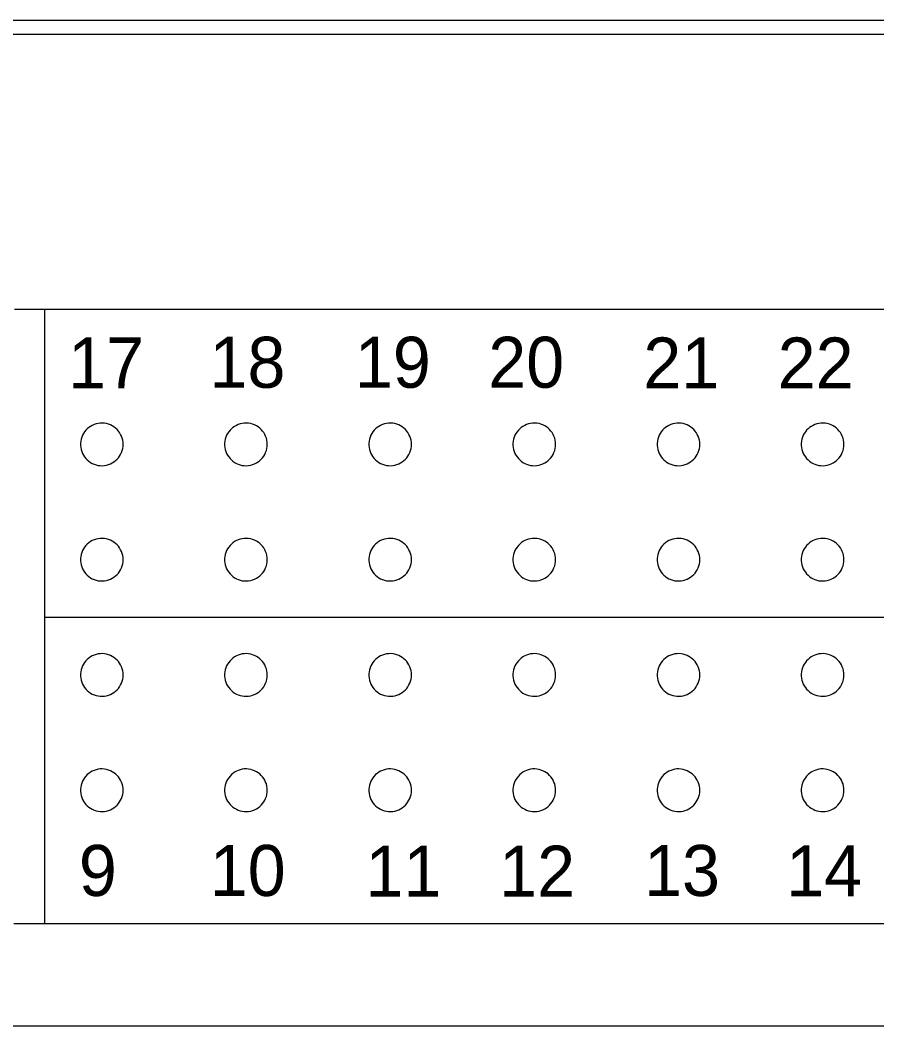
# Model space of a CAD drawing. Header units: millimetres. Extents: x 13198 to 24643, y -4481 to 8091.
# Drawn here: x 16409.67 to 16447.44, y 6022.78 to 6067.14 of the extents above; entities that cross this region are included whole.
import ezdxf

# ---------------------------------------------------------------- set-up
doc = ezdxf.new("R2010")
doc.units = ezdxf.units.MM
doc.header["$MEASUREMENT"] = 0
doc.layers.add('2730M', color=2, linetype='Continuous')

# ---------------------------------------------------------------- blocks, each defined once
blk = doc.blocks.new('a')
at = {"layer": '2730M', "color": 7, "linetype": 'ByBlock', "lineweight": 13}
for points in [[(16905.37, 5542.705), (16425.198, 5542.705)], [(16425.198, 5498.657), (16905.37, 5498.657)], [(16600.177, 5503.199), (16602.537, 5503.199), (16604.879, 5503.199), (16607.202, 5503.199), (16609.504, 5503.199), (16611.785, 5503.199), (16614.042, 5503.199), (16616.275, 5503.199), (16618.482, 5503.199), (16620.663, 5503.199), (16622.815, 5503.199), (16624.939, 5503.199), (16627.032, 5503.199), (16629.094, 5503.199), (16631.122, 5503.199), (16632.124, 5503.199), (16633.117, 5503.199), (16634.101, 5503.199), (16635.077, 5503.199), (16636.043, 5503.199), (16637, 5503.199), (16637.947, 5503.199), (16638.885, 5503.199)], [(16638.894, 5530.492), (16637.957, 5530.492), (16637.01, 5530.492), (16636.053, 5530.492), (16635.087, 5530.492), (16634.112, 5530.492), (16633.128, 5530.492), (16632.135, 5530.492), (16631.134, 5530.492), (16629.106, 5530.492), (16627.045, 5530.492), (16624.952, 5530.492), (16622.829, 5530.492), (16620.677, 5530.492), (16618.497, 5530.492), (16616.29, 5530.492), (16614.058, 5530.492), (16611.802, 5530.492), (16609.522, 5530.492), (16607.22, 5530.492), (16604.898, 5530.492), (16602.557, 5530.492), (16600.197, 5530.492)], [(16601.534, 5530.491), (16601.534, 5503.199)], [(16601.534, 5516.809), (16674.623, 5516.809)]]:
    blk.add_lwpolyline(points, dxfattribs=at)
for points in [[(16605.022, 5524.493), (16605.018, 5524.588), (16605.004, 5524.68), (16604.981, 5524.77), (16604.95, 5524.855), (16604.911, 5524.937), (16604.865, 5525.014), (16604.812, 5525.087), (16604.752, 5525.154), (16604.687, 5525.215), (16604.616, 5525.269), (16604.539, 5525.317), (16604.459, 5525.358), (16604.374, 5525.391), (16604.285, 5525.416), (16604.193, 5525.432), (16604.099, 5525.439), (16604.003, 5525.437), (16603.91, 5525.425), (16603.82, 5525.404), (16603.733, 5525.376), (16603.651, 5525.339), (16603.572, 5525.294), (16603.499, 5525.243), (16603.43, 5525.185), (16603.368, 5525.121), (16603.311, 5525.051), (16603.262, 5524.976), (16603.219, 5524.897), (16603.184, 5524.813), (16603.157, 5524.725), (16603.139, 5524.634), (16603.129, 5524.54), (16603.129, 5524.445), (16603.139, 5524.351), (16603.157, 5524.26), (16603.184, 5524.172), (16603.219, 5524.088), (16603.262, 5524.009), (16603.311, 5523.934), (16603.368, 5523.864), (16603.43, 5523.8), (16603.499, 5523.742), (16603.572, 5523.69), (16603.651, 5523.646), (16603.733, 5523.609), (16603.82, 5523.58), (16603.91, 5523.559), (16604.003, 5523.548), (16604.099, 5523.545), (16604.193, 5523.552), (16604.285, 5523.569), (16604.374, 5523.593), (16604.459, 5523.626), (16604.539, 5523.667), (16604.616, 5523.715), (16604.687, 5523.77), (16604.752, 5523.831), (16604.812, 5523.898), (16604.865, 5523.97), (16604.911, 5524.048), (16604.95, 5524.13), (16604.981, 5524.215), (16605.004, 5524.305), (16605.018, 5524.397)], [(16611.425, 5524.493), (16611.42, 5524.588), (16611.406, 5524.68), (16611.384, 5524.77), (16611.353, 5524.855), (16611.314, 5524.937), (16611.268, 5525.014), (16611.214, 5525.087), (16611.155, 5525.154), (16611.089, 5525.215), (16611.018, 5525.269), (16610.942, 5525.317), (16610.861, 5525.358), (16610.776, 5525.391), (16610.688, 5525.416), (16610.596, 5525.432), (16610.502, 5525.439), (16610.406, 5525.437), (16610.313, 5525.425), (16610.223, 5525.404), (16610.136, 5525.376), (16610.053, 5525.339), (16609.974, 5525.294), (16609.901, 5525.243), (16609.832, 5525.185), (16609.77, 5525.121), (16609.713, 5525.051), (16609.664, 5524.976), (16609.621, 5524.897), (16609.586, 5524.813), (16609.559, 5524.725), (16609.541, 5524.634), (16609.531, 5524.54), (16609.531, 5524.445), (16609.541, 5524.351), (16609.559, 5524.26), (16609.586, 5524.172), (16609.621, 5524.088), (16609.664, 5524.009), (16609.713, 5523.934), (16609.77, 5523.864), (16609.832, 5523.8), (16609.901, 5523.742), (16609.974, 5523.69), (16610.053, 5523.646), (16610.136, 5523.609), (16610.223, 5523.58), (16610.313, 5523.559), (16610.406, 5523.548), (16610.502, 5523.545), (16610.596, 5523.552), (16610.688, 5523.569), (16610.776, 5523.593), (16610.861, 5523.626), (16610.942, 5523.667), (16611.018, 5523.715), (16611.089, 5523.77), (16611.155, 5523.831), (16611.214, 5523.898), (16611.268, 5523.97), (16611.314, 5524.048), (16611.353, 5524.13), (16611.384, 5524.215), (16611.406, 5524.305), (16611.42, 5524.397)], [(16617.827, 5524.493), (16617.823, 5524.588), (16617.809, 5524.68), (16617.786, 5524.77), (16617.755, 5524.855), (16617.716, 5524.937), (16617.67, 5525.014), (16617.617, 5525.087), (16617.557, 5525.154), (16617.492, 5525.215), (16617.42, 5525.269), (16617.344, 5525.317), (16617.264, 5525.358), (16617.179, 5525.391), (16617.09, 5525.416), (16616.998, 5525.432), (16616.904, 5525.439), (16616.808, 5525.437), (16616.715, 5525.425), (16616.625, 5525.404), (16616.538, 5525.376), (16616.455, 5525.339), (16616.377, 5525.294), (16616.303, 5525.243), (16616.235, 5525.185), (16616.172, 5525.121), (16616.116, 5525.051), (16616.066, 5524.976), (16616.023, 5524.897), (16615.988, 5524.813), (16615.961, 5524.725), (16615.943, 5524.634), (16615.933, 5524.54), (16615.933, 5524.445), (16615.943, 5524.351), (16615.961, 5524.26), (16615.988, 5524.172), (16616.023, 5524.088), (16616.066, 5524.009), (16616.116, 5523.934), (16616.172, 5523.864), (16616.235, 5523.8), (16616.303, 5523.742), (16616.377, 5523.69), (16616.455, 5523.646), (16616.538, 5523.609), (16616.625, 5523.58), (16616.715, 5523.559), (16616.808, 5523.548), (16616.904, 5523.545), (16616.998, 5523.552), (16617.09, 5523.569), (16617.179, 5523.593), (16617.264, 5523.626), (16617.344, 5523.667), (16617.42, 5523.715), (16617.492, 5523.77), (16617.557, 5523.831), (16617.617, 5523.898), (16617.67, 5523.97), (16617.716, 5524.048), (16617.755, 5524.13), (16617.786, 5524.215), (16617.809, 5524.305), (16617.823, 5524.397)], [(16624.23, 5524.493), (16624.225, 5524.588), (16624.211, 5524.68), (16624.189, 5524.77), (16624.158, 5524.855), (16624.119, 5524.937), (16624.072, 5525.014), (16624.019, 5525.087), (16623.96, 5525.154), (16623.894, 5525.215), (16623.823, 5525.269), (16623.747, 5525.317), (16623.666, 5525.358), (16623.581, 5525.391), (16623.493, 5525.416), (16623.401, 5525.432), (16623.306, 5525.439), (16623.211, 5525.437), (16623.118, 5525.425), (16623.027, 5525.404), (16622.941, 5525.376), (16622.858, 5525.339), (16622.779, 5525.294), (16622.706, 5525.243), (16622.637, 5525.185), (16622.575, 5525.121), (16622.518, 5525.051), (16622.468, 5524.976), (16622.426, 5524.897), (16622.391, 5524.813), (16622.364, 5524.725), (16622.346, 5524.634), (16622.336, 5524.54), (16622.336, 5524.445), (16622.346, 5524.351), (16622.364, 5524.26), (16622.391, 5524.172), (16622.426, 5524.088), (16622.468, 5524.009), (16622.518, 5523.934), (16622.575, 5523.864), (16622.637, 5523.8), (16622.706, 5523.742), (16622.779, 5523.69), (16622.858, 5523.646), (16622.941, 5523.609), (16623.027, 5523.58), (16623.118, 5523.559), (16623.211, 5523.548), (16623.306, 5523.545), (16623.401, 5523.552), (16623.493, 5523.569), (16623.581, 5523.593), (16623.666, 5523.626), (16623.747, 5523.667), (16623.823, 5523.715), (16623.894, 5523.77), (16623.96, 5523.831), (16624.019, 5523.898), (16624.072, 5523.97), (16624.119, 5524.048), (16624.158, 5524.13), (16624.189, 5524.215), (16624.211, 5524.305), (16624.225, 5524.397)], [(16630.632, 5524.493), (16630.628, 5524.588), (16630.614, 5524.68), (16630.591, 5524.77), (16630.56, 5524.855), (16630.521, 5524.937), (16630.475, 5525.014), (16630.422, 5525.087), (16630.362, 5525.154), (16630.296, 5525.215), (16630.225, 5525.269), (16630.149, 5525.317), (16630.068, 5525.358), (16629.984, 5525.391), (16629.895, 5525.416), (16629.803, 5525.432), (16629.709, 5525.439), (16629.613, 5525.437), (16629.52, 5525.425), (16629.43, 5525.404), (16629.343, 5525.376), (16629.26, 5525.339), (16629.182, 5525.294), (16629.108, 5525.243), (16629.039, 5525.185), (16628.977, 5525.121), (16628.92, 5525.051), (16628.871, 5524.976), (16628.828, 5524.897), (16628.793, 5524.813), (16628.766, 5524.725), (16628.748, 5524.634), (16628.738, 5524.54), (16628.738, 5524.445), (16628.748, 5524.351), (16628.766, 5524.26), (16628.793, 5524.172), (16628.828, 5524.088), (16628.871, 5524.009), (16628.92, 5523.934), (16628.977, 5523.864), (16629.039, 5523.8), (16629.108, 5523.742), (16629.182, 5523.69), (16629.26, 5523.646), (16629.343, 5523.609), (16629.43, 5523.58), (16629.52, 5523.559), (16629.613, 5523.548), (16629.709, 5523.545), (16629.803, 5523.552), (16629.895, 5523.569), (16629.984, 5523.593), (16630.068, 5523.626), (16630.149, 5523.667), (16630.225, 5523.715), (16630.296, 5523.77), (16630.362, 5523.831), (16630.422, 5523.898), (16630.475, 5523.97), (16630.521, 5524.048), (16630.56, 5524.13), (16630.591, 5524.215), (16630.614, 5524.305), (16630.628, 5524.397)], [(16637.035, 5524.493), (16637.03, 5524.588), (16637.016, 5524.68), (16636.993, 5524.77), (16636.962, 5524.855), (16636.923, 5524.937), (16636.877, 5525.014), (16636.824, 5525.087), (16636.764, 5525.154), (16636.699, 5525.215), (16636.628, 5525.269), (16636.552, 5525.317), (16636.471, 5525.358), (16636.386, 5525.391), (16636.297, 5525.416), (16636.206, 5525.432), (16636.111, 5525.439), (16636.015, 5525.437), (16635.922, 5525.425), (16635.832, 5525.404), (16635.745, 5525.376), (16635.662, 5525.339), (16635.584, 5525.294), (16635.51, 5525.243), (16635.442, 5525.185), (16635.379, 5525.121), (16635.323, 5525.051), (16635.273, 5524.976), (16635.23, 5524.897), (16635.195, 5524.813), (16635.169, 5524.725), (16635.15, 5524.634), (16635.141, 5524.54), (16635.141, 5524.445), (16635.15, 5524.351), (16635.169, 5524.26), (16635.195, 5524.172), (16635.23, 5524.088), (16635.273, 5524.009), (16635.323, 5523.934), (16635.379, 5523.864), (16635.442, 5523.8), (16635.51, 5523.742), (16635.584, 5523.69), (16635.662, 5523.646), (16635.745, 5523.609), (16635.832, 5523.58), (16635.922, 5523.559), (16636.015, 5523.548), (16636.111, 5523.545), (16636.206, 5523.552), (16636.297, 5523.569), (16636.386, 5523.593), (16636.471, 5523.626), (16636.552, 5523.667), (16636.628, 5523.715), (16636.699, 5523.77), (16636.764, 5523.831), (16636.824, 5523.898), (16636.877, 5523.97), (16636.923, 5524.048), (16636.962, 5524.13), (16636.993, 5524.215), (16637.016, 5524.305), (16637.03, 5524.397)], [(16605.022, 5519.371), (16605.018, 5519.466), (16605.004, 5519.558), (16604.981, 5519.648), (16604.95, 5519.733), (16604.911, 5519.815), (16604.865, 5519.892), (16604.812, 5519.965), (16604.752, 5520.032), (16604.687, 5520.093), (16604.616, 5520.147), (16604.539, 5520.195), (16604.459, 5520.236), (16604.374, 5520.269), (16604.285, 5520.294), (16604.193, 5520.31), (16604.099, 5520.317), (16604.003, 5520.315), (16603.91, 5520.303), (16603.82, 5520.282), (16603.733, 5520.254), (16603.651, 5520.217), (16603.572, 5520.172), (16603.499, 5520.121), (16603.43, 5520.063), (16603.368, 5519.999), (16603.311, 5519.929), (16603.262, 5519.854), (16603.219, 5519.775), (16603.184, 5519.691), (16603.157, 5519.603), (16603.139, 5519.512), (16603.129, 5519.418), (16603.129, 5519.323), (16603.139, 5519.229), (16603.157, 5519.138), (16603.184, 5519.05), (16603.219, 5518.966), (16603.262, 5518.887), (16603.311, 5518.812), (16603.368, 5518.742), (16603.43, 5518.678), (16603.499, 5518.62), (16603.572, 5518.568), (16603.651, 5518.524), (16603.733, 5518.487), (16603.82, 5518.458), (16603.91, 5518.437), (16604.003, 5518.426), (16604.099, 5518.423), (16604.193, 5518.43), (16604.285, 5518.447), (16604.374, 5518.471), (16604.459, 5518.504), (16604.539, 5518.545), (16604.616, 5518.593), (16604.687, 5518.648), (16604.752, 5518.709), (16604.812, 5518.776), (16604.865, 5518.848), (16604.911, 5518.926), (16604.95, 5519.008), (16604.981, 5519.093), (16605.004, 5519.183), (16605.018, 5519.275)], [(16611.425, 5519.371), (16611.42, 5519.466), (16611.406, 5519.558), (16611.384, 5519.648), (16611.353, 5519.733), (16611.314, 5519.815), (16611.268, 5519.892), (16611.214, 5519.965), (16611.155, 5520.032), (16611.089, 5520.093), (16611.018, 5520.147), (16610.942, 5520.195), (16610.861, 5520.236), (16610.776, 5520.269), (16610.688, 5520.294), (16610.596, 5520.31), (16610.502, 5520.317), (16610.406, 5520.315), (16610.313, 5520.303), (16610.223, 5520.282), (16610.136, 5520.254), (16610.053, 5520.217), (16609.974, 5520.172), (16609.901, 5520.121), (16609.832, 5520.063), (16609.77, 5519.999), (16609.713, 5519.929), (16609.664, 5519.854), (16609.621, 5519.775), (16609.586, 5519.691), (16609.559, 5519.603), (16609.541, 5519.512), (16609.531, 5519.418), (16609.531, 5519.323), (16609.541, 5519.229), (16609.559, 5519.138), (16609.586, 5519.05), (16609.621, 5518.966), (16609.664, 5518.887), (16609.713, 5518.812), (16609.77, 5518.742), (16609.832, 5518.678), (16609.901, 5518.62), (16609.974, 5518.568), (16610.053, 5518.524), (16610.136, 5518.487), (16610.223, 5518.458), (16610.313, 5518.437), (16610.406, 5518.426), (16610.502, 5518.423), (16610.596, 5518.43), (16610.688, 5518.447), (16610.776, 5518.471), (16610.861, 5518.504), (16610.942, 5518.545), (16611.018, 5518.593), (16611.089, 5518.648), (16611.155, 5518.709), (16611.214, 5518.776), (16611.268, 5518.848), (16611.314, 5518.926), (16611.353, 5519.008), (16611.384, 5519.093), (16611.406, 5519.183), (16611.42, 5519.275)], [(16617.827, 5519.371), (16617.823, 5519.466), (16617.809, 5519.558), (16617.786, 5519.648), (16617.755, 5519.733), (16617.716, 5519.815), (16617.67, 5519.892), (16617.617, 5519.965), (16617.557, 5520.032), (16617.492, 5520.093), (16617.42, 5520.147), (16617.344, 5520.195), (16617.264, 5520.236), (16617.179, 5520.269), (16617.09, 5520.294), (16616.998, 5520.31), (16616.904, 5520.317), (16616.808, 5520.315), (16616.715, 5520.303), (16616.625, 5520.282), (16616.538, 5520.254), (16616.455, 5520.217), (16616.377, 5520.172), (16616.303, 5520.121), (16616.235, 5520.063), (16616.172, 5519.999), (16616.116, 5519.929), (16616.066, 5519.854), (16616.023, 5519.775), (16615.988, 5519.691), (16615.961, 5519.603), (16615.943, 5519.512), (16615.933, 5519.418), (16615.933, 5519.323), (16615.943, 5519.229), (16615.961, 5519.138), (16615.988, 5519.05), (16616.023, 5518.966), (16616.066, 5518.887), (16616.116, 5518.812), (16616.172, 5518.742), (16616.235, 5518.678), (16616.303, 5518.62), (16616.377, 5518.568), (16616.455, 5518.524), (16616.538, 5518.487), (16616.625, 5518.458), (16616.715, 5518.437), (16616.808, 5518.426), (16616.904, 5518.423), (16616.998, 5518.43), (16617.09, 5518.447), (16617.179, 5518.471), (16617.264, 5518.504), (16617.344, 5518.545), (16617.42, 5518.593), (16617.492, 5518.648), (16617.557, 5518.709), (16617.617, 5518.776), (16617.67, 5518.848), (16617.716, 5518.926), (16617.755, 5519.008), (16617.786, 5519.093), (16617.809, 5519.183), (16617.823, 5519.275)], [(16624.23, 5519.371), (16624.225, 5519.466), (16624.211, 5519.558), (16624.189, 5519.648), (16624.158, 5519.733), (16624.119, 5519.815), (16624.072, 5519.892), (16624.019, 5519.965), (16623.96, 5520.032), (16623.894, 5520.093), (16623.823, 5520.147), (16623.747, 5520.195), (16623.666, 5520.236), (16623.581, 5520.269), (16623.493, 5520.294), (16623.401, 5520.31), (16623.306, 5520.317), (16623.211, 5520.315), (16623.118, 5520.303), (16623.027, 5520.282), (16622.941, 5520.254), (16622.858, 5520.217), (16622.779, 5520.172), (16622.706, 5520.121), (16622.637, 5520.063), (16622.575, 5519.999), (16622.518, 5519.929), (16622.468, 5519.854), (16622.426, 5519.775), (16622.391, 5519.691), (16622.364, 5519.603), (16622.346, 5519.512), (16622.336, 5519.418), (16622.336, 5519.323), (16622.346, 5519.229), (16622.364, 5519.138), (16622.391, 5519.05), (16622.426, 5518.966), (16622.468, 5518.887), (16622.518, 5518.812), (16622.575, 5518.742), (16622.637, 5518.678), (16622.706, 5518.62), (16622.779, 5518.568), (16622.858, 5518.524), (16622.941, 5518.487), (16623.027, 5518.458), (16623.118, 5518.437), (16623.211, 5518.426), (16623.306, 5518.423), (16623.401, 5518.43), (16623.493, 5518.447), (16623.581, 5518.471), (16623.666, 5518.504), (16623.747, 5518.545), (16623.823, 5518.593), (16623.894, 5518.648), (16623.96, 5518.709), (16624.019, 5518.776), (16624.072, 5518.848), (16624.119, 5518.926), (16624.158, 5519.008), (16624.189, 5519.093), (16624.211, 5519.183), (16624.225, 5519.275)], [(16630.632, 5519.371), (16630.628, 5519.466), (16630.614, 5519.558), (16630.591, 5519.648), (16630.56, 5519.733), (16630.521, 5519.815), (16630.475, 5519.892), (16630.422, 5519.965), (16630.362, 5520.032), (16630.296, 5520.093), (16630.225, 5520.147), (16630.149, 5520.195), (16630.068, 5520.236), (16629.984, 5520.269), (16629.895, 5520.294), (16629.803, 5520.31), (16629.709, 5520.317), (16629.613, 5520.315), (16629.52, 5520.303), (16629.43, 5520.282), (16629.343, 5520.254), (16629.26, 5520.217), (16629.182, 5520.172), (16629.108, 5520.121), (16629.039, 5520.063), (16628.977, 5519.999), (16628.92, 5519.929), (16628.871, 5519.854), (16628.828, 5519.775), (16628.793, 5519.691), (16628.766, 5519.603), (16628.748, 5519.512), (16628.738, 5519.418), (16628.738, 5519.323), (16628.748, 5519.229), (16628.766, 5519.138), (16628.793, 5519.05), (16628.828, 5518.966), (16628.871, 5518.887), (16628.92, 5518.812), (16628.977, 5518.742), (16629.039, 5518.678), (16629.108, 5518.62), (16629.182, 5518.568), (16629.26, 5518.524), (16629.343, 5518.487), (16629.43, 5518.458), (16629.52, 5518.437), (16629.613, 5518.426), (16629.709, 5518.423), (16629.803, 5518.43), (16629.895, 5518.447), (16629.984, 5518.471), (16630.068, 5518.504), (16630.149, 5518.545), (16630.225, 5518.593), (16630.296, 5518.648), (16630.362, 5518.709), (16630.422, 5518.776), (16630.475, 5518.848), (16630.521, 5518.926), (16630.56, 5519.008), (16630.591, 5519.093), (16630.614, 5519.183), (16630.628, 5519.275)], [(16637.035, 5519.371), (16637.03, 5519.466), (16637.016, 5519.558), (16636.993, 5519.648), (16636.962, 5519.733), (16636.923, 5519.815), (16636.877, 5519.892), (16636.824, 5519.965), (16636.764, 5520.032), (16636.699, 5520.093), (16636.628, 5520.147), (16636.552, 5520.195), (16636.471, 5520.236), (16636.386, 5520.269), (16636.297, 5520.294), (16636.206, 5520.31), (16636.111, 5520.317), (16636.015, 5520.315), (16635.922, 5520.303), (16635.832, 5520.282), (16635.745, 5520.254), (16635.662, 5520.217), (16635.584, 5520.172), (16635.51, 5520.121), (16635.442, 5520.063), (16635.379, 5519.999), (16635.323, 5519.929), (16635.273, 5519.854), (16635.23, 5519.775), (16635.195, 5519.691), (16635.169, 5519.603), (16635.15, 5519.512), (16635.141, 5519.418), (16635.141, 5519.323), (16635.15, 5519.229), (16635.169, 5519.138), (16635.195, 5519.05), (16635.23, 5518.966), (16635.273, 5518.887), (16635.323, 5518.812), (16635.379, 5518.742), (16635.442, 5518.678), (16635.51, 5518.62), (16635.584, 5518.568), (16635.662, 5518.524), (16635.745, 5518.487), (16635.832, 5518.458), (16635.922, 5518.437), (16636.015, 5518.426), (16636.111, 5518.423), (16636.206, 5518.43), (16636.297, 5518.447), (16636.386, 5518.471), (16636.471, 5518.504), (16636.552, 5518.545), (16636.628, 5518.593), (16636.699, 5518.648), (16636.764, 5518.709), (16636.824, 5518.776), (16636.877, 5518.848), (16636.923, 5518.926), (16636.962, 5519.008), (16636.993, 5519.093), (16637.016, 5519.183), (16637.03, 5519.275)], [(16605.022, 5514.249), (16605.018, 5514.344), (16605.004, 5514.436), (16604.981, 5514.526), (16604.95, 5514.611), (16604.911, 5514.693), (16604.865, 5514.77), (16604.812, 5514.843), (16604.752, 5514.91), (16604.687, 5514.971), (16604.616, 5515.025), (16604.539, 5515.073), (16604.459, 5515.114), (16604.374, 5515.147), (16604.285, 5515.172), (16604.193, 5515.188), (16604.099, 5515.195), (16604.003, 5515.193), (16603.91, 5515.181), (16603.82, 5515.161), (16603.733, 5515.132), (16603.651, 5515.095), (16603.572, 5515.05), (16603.499, 5514.999), (16603.43, 5514.941), (16603.368, 5514.877), (16603.311, 5514.807), (16603.262, 5514.732), (16603.219, 5514.653), (16603.184, 5514.569), (16603.157, 5514.481), (16603.139, 5514.39), (16603.129, 5514.296), (16603.129, 5514.201), (16603.139, 5514.107), (16603.157, 5514.016), (16603.184, 5513.928), (16603.219, 5513.844), (16603.262, 5513.765), (16603.311, 5513.69), (16603.368, 5513.62), (16603.43, 5513.556), (16603.499, 5513.498), (16603.572, 5513.446), (16603.651, 5513.402), (16603.733, 5513.365), (16603.82, 5513.336), (16603.91, 5513.315), (16604.003, 5513.304), (16604.099, 5513.301), (16604.193, 5513.308), (16604.285, 5513.325), (16604.374, 5513.349), (16604.459, 5513.383), (16604.539, 5513.423), (16604.616, 5513.471), (16604.687, 5513.526), (16604.752, 5513.587), (16604.812, 5513.654), (16604.865, 5513.727), (16604.911, 5513.804), (16604.95, 5513.886), (16604.981, 5513.972), (16605.004, 5514.061), (16605.018, 5514.153)], [(16611.425, 5514.249), (16611.42, 5514.344), (16611.406, 5514.436), (16611.384, 5514.526), (16611.353, 5514.611), (16611.314, 5514.693), (16611.268, 5514.77), (16611.214, 5514.843), (16611.155, 5514.91), (16611.089, 5514.971), (16611.018, 5515.025), (16610.942, 5515.073), (16610.861, 5515.114), (16610.776, 5515.147), (16610.688, 5515.172), (16610.596, 5515.188), (16610.502, 5515.195), (16610.406, 5515.193), (16610.313, 5515.181), (16610.223, 5515.161), (16610.136, 5515.132), (16610.053, 5515.095), (16609.974, 5515.05), (16609.901, 5514.999), (16609.832, 5514.941), (16609.77, 5514.877), (16609.713, 5514.807), (16609.664, 5514.732), (16609.621, 5514.653), (16609.586, 5514.569), (16609.559, 5514.481), (16609.541, 5514.39), (16609.531, 5514.296), (16609.531, 5514.201), (16609.541, 5514.107), (16609.559, 5514.016), (16609.586, 5513.928), (16609.621, 5513.844), (16609.664, 5513.765), (16609.713, 5513.69), (16609.77, 5513.62), (16609.832, 5513.556), (16609.901, 5513.498), (16609.974, 5513.446), (16610.053, 5513.402), (16610.136, 5513.365), (16610.223, 5513.336), (16610.313, 5513.315), (16610.406, 5513.304), (16610.502, 5513.301), (16610.596, 5513.308), (16610.688, 5513.325), (16610.776, 5513.349), (16610.861, 5513.383), (16610.942, 5513.423), (16611.018, 5513.471), (16611.089, 5513.526), (16611.155, 5513.587), (16611.214, 5513.654), (16611.268, 5513.727), (16611.314, 5513.804), (16611.353, 5513.886), (16611.384, 5513.972), (16611.406, 5514.061), (16611.42, 5514.153)], [(16617.827, 5514.249), (16617.823, 5514.344), (16617.809, 5514.436), (16617.786, 5514.526), (16617.755, 5514.611), (16617.716, 5514.693), (16617.67, 5514.77), (16617.617, 5514.843), (16617.557, 5514.91), (16617.492, 5514.971), (16617.42, 5515.025), (16617.344, 5515.073), (16617.264, 5515.114), (16617.179, 5515.147), (16617.09, 5515.172), (16616.998, 5515.188), (16616.904, 5515.195), (16616.808, 5515.193), (16616.715, 5515.181), (16616.625, 5515.161), (16616.538, 5515.132), (16616.455, 5515.095), (16616.377, 5515.05), (16616.303, 5514.999), (16616.235, 5514.941), (16616.172, 5514.877), (16616.116, 5514.807), (16616.066, 5514.732), (16616.023, 5514.653), (16615.988, 5514.569), (16615.961, 5514.481), (16615.943, 5514.39), (16615.933, 5514.296), (16615.933, 5514.201), (16615.943, 5514.107), (16615.961, 5514.016), (16615.988, 5513.928), (16616.023, 5513.844), (16616.066, 5513.765), (16616.116, 5513.69), (16616.172, 5513.62), (16616.235, 5513.556), (16616.303, 5513.498), (16616.377, 5513.446), (16616.455, 5513.402), (16616.538, 5513.365), (16616.625, 5513.336), (16616.715, 5513.315), (16616.808, 5513.304), (16616.904, 5513.301), (16616.998, 5513.308), (16617.09, 5513.325), (16617.179, 5513.349), (16617.264, 5513.383), (16617.344, 5513.423), (16617.42, 5513.471), (16617.492, 5513.526), (16617.557, 5513.587), (16617.617, 5513.654), (16617.67, 5513.727), (16617.716, 5513.804), (16617.755, 5513.886), (16617.786, 5513.972), (16617.809, 5514.061), (16617.823, 5514.153)], [(16624.23, 5514.249), (16624.225, 5514.344), (16624.211, 5514.436), (16624.189, 5514.526), (16624.158, 5514.611), (16624.119, 5514.693), (16624.072, 5514.77), (16624.019, 5514.843), (16623.96, 5514.91), (16623.894, 5514.971), (16623.823, 5515.025), (16623.747, 5515.073), (16623.666, 5515.114), (16623.581, 5515.147), (16623.493, 5515.172), (16623.401, 5515.188), (16623.306, 5515.195), (16623.211, 5515.193), (16623.118, 5515.181), (16623.027, 5515.161), (16622.941, 5515.132), (16622.858, 5515.095), (16622.779, 5515.05), (16622.706, 5514.999), (16622.637, 5514.941), (16622.575, 5514.877), (16622.518, 5514.807), (16622.468, 5514.732), (16622.426, 5514.653), (16622.391, 5514.569), (16622.364, 5514.481), (16622.346, 5514.39), (16622.336, 5514.296), (16622.336, 5514.201), (16622.346, 5514.107), (16622.364, 5514.016), (16622.391, 5513.928), (16622.426, 5513.844), (16622.468, 5513.765), (16622.518, 5513.69), (16622.575, 5513.62), (16622.637, 5513.556), (16622.706, 5513.498), (16622.779, 5513.446), (16622.858, 5513.402), (16622.941, 5513.365), (16623.027, 5513.336), (16623.118, 5513.315), (16623.211, 5513.304), (16623.306, 5513.301), (16623.401, 5513.308), (16623.493, 5513.325), (16623.581, 5513.349), (16623.666, 5513.383), (16623.747, 5513.423), (16623.823, 5513.471), (16623.894, 5513.526), (16623.96, 5513.587), (16624.019, 5513.654), (16624.072, 5513.727), (16624.119, 5513.804), (16624.158, 5513.886), (16624.189, 5513.972), (16624.211, 5514.061), (16624.225, 5514.153)], [(16630.632, 5514.249), (16630.628, 5514.344), (16630.614, 5514.436), (16630.591, 5514.526), (16630.56, 5514.611), (16630.521, 5514.693), (16630.475, 5514.77), (16630.422, 5514.843), (16630.362, 5514.91), (16630.296, 5514.971), (16630.225, 5515.025), (16630.149, 5515.073), (16630.068, 5515.114), (16629.984, 5515.147), (16629.895, 5515.172), (16629.803, 5515.188), (16629.709, 5515.195), (16629.613, 5515.193), (16629.52, 5515.181), (16629.43, 5515.161), (16629.343, 5515.132), (16629.26, 5515.095), (16629.182, 5515.05), (16629.108, 5514.999), (16629.039, 5514.941), (16628.977, 5514.877), (16628.92, 5514.807), (16628.871, 5514.732), (16628.828, 5514.653), (16628.793, 5514.569), (16628.766, 5514.481), (16628.748, 5514.39), (16628.738, 5514.296), (16628.738, 5514.201), (16628.748, 5514.107), (16628.766, 5514.016), (16628.793, 5513.928), (16628.828, 5513.844), (16628.871, 5513.765), (16628.92, 5513.69), (16628.977, 5513.62), (16629.039, 5513.556), (16629.108, 5513.498), (16629.182, 5513.446), (16629.26, 5513.402), (16629.343, 5513.365), (16629.43, 5513.336), (16629.52, 5513.315), (16629.613, 5513.304), (16629.709, 5513.301), (16629.803, 5513.308), (16629.895, 5513.325), (16629.984, 5513.349), (16630.068, 5513.383), (16630.149, 5513.423), (16630.225, 5513.471), (16630.296, 5513.526), (16630.362, 5513.587), (16630.422, 5513.654), (16630.475, 5513.727), (16630.521, 5513.804), (16630.56, 5513.886), (16630.591, 5513.972), (16630.614, 5514.061), (16630.628, 5514.153)], [(16637.035, 5514.249), (16637.03, 5514.344), (16637.016, 5514.436), (16636.993, 5514.526), (16636.962, 5514.611), (16636.923, 5514.693), (16636.877, 5514.77), (16636.824, 5514.843), (16636.764, 5514.91), (16636.699, 5514.971), (16636.628, 5515.025), (16636.552, 5515.073), (16636.471, 5515.114), (16636.386, 5515.147), (16636.297, 5515.172), (16636.206, 5515.188), (16636.111, 5515.195), (16636.015, 5515.193), (16635.922, 5515.181), (16635.832, 5515.161), (16635.745, 5515.132), (16635.662, 5515.095), (16635.584, 5515.05), (16635.51, 5514.999), (16635.442, 5514.941), (16635.379, 5514.877), (16635.323, 5514.807), (16635.273, 5514.732), (16635.23, 5514.653), (16635.195, 5514.569), (16635.169, 5514.481), (16635.15, 5514.39), (16635.141, 5514.296), (16635.141, 5514.201), (16635.15, 5514.107), (16635.169, 5514.016), (16635.195, 5513.928), (16635.23, 5513.844), (16635.273, 5513.765), (16635.323, 5513.69), (16635.379, 5513.62), (16635.442, 5513.556), (16635.51, 5513.498), (16635.584, 5513.446), (16635.662, 5513.402), (16635.745, 5513.365), (16635.832, 5513.336), (16635.922, 5513.315), (16636.015, 5513.304), (16636.111, 5513.301), (16636.206, 5513.308), (16636.297, 5513.325), (16636.386, 5513.349), (16636.471, 5513.383), (16636.552, 5513.423), (16636.628, 5513.471), (16636.699, 5513.526), (16636.764, 5513.587), (16636.824, 5513.654), (16636.877, 5513.727), (16636.923, 5513.804), (16636.962, 5513.886), (16636.993, 5513.972), (16637.016, 5514.061), (16637.03, 5514.153)], [(16605.022, 5509.127), (16605.018, 5509.222), (16605.004, 5509.314), (16604.981, 5509.404), (16604.95, 5509.489), (16604.911, 5509.571), (16604.865, 5509.648), (16604.812, 5509.721), (16604.752, 5509.788), (16604.687, 5509.849), (16604.616, 5509.904), (16604.539, 5509.951), (16604.459, 5509.992), (16604.374, 5510.025), (16604.285, 5510.05), (16604.193, 5510.066), (16604.099, 5510.073), (16604.003, 5510.071), (16603.91, 5510.059), (16603.82, 5510.039), (16603.733, 5510.01), (16603.651, 5509.973), (16603.572, 5509.928), (16603.499, 5509.877), (16603.43, 5509.819), (16603.368, 5509.755), (16603.311, 5509.685), (16603.262, 5509.61), (16603.219, 5509.531), (16603.184, 5509.447), (16603.157, 5509.359), (16603.139, 5509.268), (16603.129, 5509.174), (16603.129, 5509.079), (16603.139, 5508.985), (16603.157, 5508.894), (16603.184, 5508.806), (16603.219, 5508.722), (16603.262, 5508.643), (16603.311, 5508.568), (16603.368, 5508.498), (16603.43, 5508.434), (16603.499, 5508.376), (16603.572, 5508.324), (16603.651, 5508.28), (16603.733, 5508.243), (16603.82, 5508.214), (16603.91, 5508.193), (16604.003, 5508.182), (16604.099, 5508.179), (16604.193, 5508.186), (16604.285, 5508.203), (16604.374, 5508.228), (16604.459, 5508.261), (16604.539, 5508.301), (16604.616, 5508.349), (16604.687, 5508.404), (16604.752, 5508.465), (16604.812, 5508.532), (16604.865, 5508.605), (16604.911, 5508.682), (16604.95, 5508.764), (16604.981, 5508.85), (16605.004, 5508.939), (16605.018, 5509.031)], [(16611.425, 5509.127), (16611.42, 5509.222), (16611.406, 5509.314), (16611.384, 5509.404), (16611.353, 5509.489), (16611.314, 5509.571), (16611.268, 5509.648), (16611.214, 5509.721), (16611.155, 5509.788), (16611.089, 5509.849), (16611.018, 5509.904), (16610.942, 5509.951), (16610.861, 5509.992), (16610.776, 5510.025), (16610.688, 5510.05), (16610.596, 5510.066), (16610.502, 5510.073), (16610.406, 5510.071), (16610.313, 5510.059), (16610.223, 5510.039), (16610.136, 5510.01), (16610.053, 5509.973), (16609.974, 5509.928), (16609.901, 5509.877), (16609.832, 5509.819), (16609.77, 5509.755), (16609.713, 5509.685), (16609.664, 5509.61), (16609.621, 5509.531), (16609.586, 5509.447), (16609.559, 5509.359), (16609.541, 5509.268), (16609.531, 5509.174), (16609.531, 5509.079), (16609.541, 5508.985), (16609.559, 5508.894), (16609.586, 5508.806), (16609.621, 5508.722), (16609.664, 5508.643), (16609.713, 5508.568), (16609.77, 5508.498), (16609.832, 5508.434), (16609.901, 5508.376), (16609.974, 5508.324), (16610.053, 5508.28), (16610.136, 5508.243), (16610.223, 5508.214), (16610.313, 5508.193), (16610.406, 5508.182), (16610.502, 5508.179), (16610.596, 5508.186), (16610.688, 5508.203), (16610.776, 5508.228), (16610.861, 5508.261), (16610.942, 5508.301), (16611.018, 5508.349), (16611.089, 5508.404), (16611.155, 5508.465), (16611.214, 5508.532), (16611.268, 5508.605), (16611.314, 5508.682), (16611.353, 5508.764), (16611.384, 5508.85), (16611.406, 5508.939), (16611.42, 5509.031)], [(16617.827, 5509.127), (16617.823, 5509.222), (16617.809, 5509.314), (16617.786, 5509.404), (16617.755, 5509.489), (16617.716, 5509.571), (16617.67, 5509.648), (16617.617, 5509.721), (16617.557, 5509.788), (16617.492, 5509.849), (16617.42, 5509.904), (16617.344, 5509.951), (16617.264, 5509.992), (16617.179, 5510.025), (16617.09, 5510.05), (16616.998, 5510.066), (16616.904, 5510.073), (16616.808, 5510.071), (16616.715, 5510.059), (16616.625, 5510.039), (16616.538, 5510.01), (16616.455, 5509.973), (16616.377, 5509.928), (16616.303, 5509.877), (16616.235, 5509.819), (16616.172, 5509.755), (16616.116, 5509.685), (16616.066, 5509.61), (16616.023, 5509.531), (16615.988, 5509.447), (16615.961, 5509.359), (16615.943, 5509.268), (16615.933, 5509.174), (16615.933, 5509.079), (16615.943, 5508.985), (16615.961, 5508.894), (16615.988, 5508.806), (16616.023, 5508.722), (16616.066, 5508.643), (16616.116, 5508.568), (16616.172, 5508.498), (16616.235, 5508.434), (16616.303, 5508.376), (16616.377, 5508.324), (16616.455, 5508.28), (16616.538, 5508.243), (16616.625, 5508.214), (16616.715, 5508.193), (16616.808, 5508.182), (16616.904, 5508.179), (16616.998, 5508.186), (16617.09, 5508.203), (16617.179, 5508.228), (16617.264, 5508.261), (16617.344, 5508.301), (16617.42, 5508.349), (16617.492, 5508.404), (16617.557, 5508.465), (16617.617, 5508.532), (16617.67, 5508.605), (16617.716, 5508.682), (16617.755, 5508.764), (16617.786, 5508.85), (16617.809, 5508.939), (16617.823, 5509.031)], [(16624.23, 5509.127), (16624.225, 5509.222), (16624.211, 5509.314), (16624.189, 5509.404), (16624.158, 5509.489), (16624.119, 5509.571), (16624.072, 5509.648), (16624.019, 5509.721), (16623.96, 5509.788), (16623.894, 5509.849), (16623.823, 5509.904), (16623.747, 5509.951), (16623.666, 5509.992), (16623.581, 5510.025), (16623.493, 5510.05), (16623.401, 5510.066), (16623.306, 5510.073), (16623.211, 5510.071), (16623.118, 5510.059), (16623.027, 5510.039), (16622.941, 5510.01), (16622.858, 5509.973), (16622.779, 5509.928), (16622.706, 5509.877), (16622.637, 5509.819), (16622.575, 5509.755), (16622.518, 5509.685), (16622.468, 5509.61), (16622.426, 5509.531), (16622.391, 5509.447), (16622.364, 5509.359), (16622.346, 5509.268), (16622.336, 5509.174), (16622.336, 5509.079), (16622.346, 5508.985), (16622.364, 5508.894), (16622.391, 5508.806), (16622.426, 5508.722), (16622.468, 5508.643), (16622.518, 5508.568), (16622.575, 5508.498), (16622.637, 5508.434), (16622.706, 5508.376), (16622.779, 5508.324), (16622.858, 5508.28), (16622.941, 5508.243), (16623.027, 5508.214), (16623.118, 5508.193), (16623.211, 5508.182), (16623.306, 5508.179), (16623.401, 5508.186), (16623.493, 5508.203), (16623.581, 5508.228), (16623.666, 5508.261), (16623.747, 5508.301), (16623.823, 5508.349), (16623.894, 5508.404), (16623.96, 5508.465), (16624.019, 5508.532), (16624.072, 5508.605), (16624.119, 5508.682), (16624.158, 5508.764), (16624.189, 5508.85), (16624.211, 5508.939), (16624.225, 5509.031)], [(16630.632, 5509.127), (16630.628, 5509.222), (16630.614, 5509.314), (16630.591, 5509.404), (16630.56, 5509.489), (16630.521, 5509.571), (16630.475, 5509.648), (16630.422, 5509.721), (16630.362, 5509.788), (16630.296, 5509.849), (16630.225, 5509.904), (16630.149, 5509.951), (16630.068, 5509.992), (16629.984, 5510.025), (16629.895, 5510.05), (16629.803, 5510.066), (16629.709, 5510.073), (16629.613, 5510.071), (16629.52, 5510.059), (16629.43, 5510.039), (16629.343, 5510.01), (16629.26, 5509.973), (16629.182, 5509.928), (16629.108, 5509.877), (16629.039, 5509.819), (16628.977, 5509.755), (16628.92, 5509.685), (16628.871, 5509.61), (16628.828, 5509.531), (16628.793, 5509.447), (16628.766, 5509.359), (16628.748, 5509.268), (16628.738, 5509.174), (16628.738, 5509.079), (16628.748, 5508.985), (16628.766, 5508.894), (16628.793, 5508.806), (16628.828, 5508.722), (16628.871, 5508.643), (16628.92, 5508.568), (16628.977, 5508.498), (16629.039, 5508.434), (16629.108, 5508.376), (16629.182, 5508.324), (16629.26, 5508.28), (16629.343, 5508.243), (16629.43, 5508.214), (16629.52, 5508.193), (16629.613, 5508.182), (16629.709, 5508.179), (16629.803, 5508.186), (16629.895, 5508.203), (16629.984, 5508.228), (16630.068, 5508.261), (16630.149, 5508.301), (16630.225, 5508.349), (16630.296, 5508.404), (16630.362, 5508.465), (16630.422, 5508.532), (16630.475, 5508.605), (16630.521, 5508.682), (16630.56, 5508.764), (16630.591, 5508.85), (16630.614, 5508.939), (16630.628, 5509.031)], [(16637.035, 5509.127), (16637.03, 5509.222), (16637.016, 5509.314), (16636.993, 5509.404), (16636.962, 5509.489), (16636.923, 5509.571), (16636.877, 5509.648), (16636.824, 5509.721), (16636.764, 5509.788), (16636.699, 5509.849), (16636.628, 5509.904), (16636.552, 5509.951), (16636.471, 5509.992), (16636.386, 5510.025), (16636.297, 5510.05), (16636.206, 5510.066), (16636.111, 5510.073), (16636.015, 5510.071), (16635.922, 5510.059), (16635.832, 5510.039), (16635.745, 5510.01), (16635.662, 5509.973), (16635.584, 5509.928), (16635.51, 5509.877), (16635.442, 5509.819), (16635.379, 5509.755), (16635.323, 5509.685), (16635.273, 5509.61), (16635.23, 5509.531), (16635.195, 5509.447), (16635.169, 5509.359), (16635.15, 5509.268), (16635.141, 5509.174), (16635.141, 5509.079), (16635.15, 5508.985), (16635.169, 5508.894), (16635.195, 5508.806), (16635.23, 5508.722), (16635.273, 5508.643), (16635.323, 5508.568), (16635.379, 5508.498), (16635.442, 5508.434), (16635.51, 5508.376), (16635.584, 5508.324), (16635.662, 5508.28), (16635.745, 5508.243), (16635.832, 5508.214), (16635.922, 5508.193), (16636.015, 5508.182), (16636.111, 5508.179), (16636.206, 5508.186), (16636.297, 5508.203), (16636.386, 5508.228), (16636.471, 5508.261), (16636.552, 5508.301), (16636.628, 5508.349), (16636.699, 5508.404), (16636.764, 5508.465), (16636.824, 5508.532), (16636.877, 5508.605), (16636.923, 5508.682), (16636.962, 5508.764), (16636.993, 5508.85), (16637.016, 5508.939), (16637.03, 5509.031)]]:
    blk.add_lwpolyline(points, close=True, dxfattribs=at)
at = {"layer": '2730M', "color": 7, "linetype": 'ByBlock', "lineweight": 13, "char_height": 2.26641, "attachment_point": 7}
for s, insert in [('\\fInterstate-Regular|b0|i0|c0|p34;\\W1;17', (16602.578, 5526.976)), ('\\fInterstate-Regular|b0|i0|c0|p34;\\W1;18', (16608.86, 5526.976)), ('\\fInterstate-Regular|b0|i0|c0|p34;\\W1;19', (16615.316, 5526.976)), ('\\fInterstate-Regular|b0|i0|c0|p34;\\W1;20', (16621.239, 5526.976)), ('\\fInterstate-Regular|b0|i0|c0|p34;\\W1;21', (16628.125, 5526.976)), ('\\fInterstate-Regular|b0|i0|c0|p34;\\W1;22', (16634.093, 5526.976)), ('\\fInterstate-Regular|b0|i0|c0|p34;\\W1;9', (16603.058, 5504.397)), ('\\fInterstate-Regular|b0|i0|c0|p34;\\W1;10', (16608.871, 5504.397)), ('\\fInterstate-Regular|b0|i0|c0|p34;\\W1;11', (16615.786, 5504.397)), ('\\fInterstate-Regular|b0|i0|c0|p34;\\W1;12', (16621.723, 5504.397)), ('\\fInterstate-Regular|b0|i0|c0|p34;\\W1;13', (16628.158, 5504.397)), ('\\fInterstate-Regular|b0|i0|c0|p34;\\W1;14', (16634.472, 5504.414))]:
    blk.add_mtext(s, dxfattribs=dict(at, insert=insert))
blk = doc.blocks.new('blank 2u')
at = {"layer": '2730M', "color": 250, "lineweight": 0}
blk.add_line((41143.808, 4547.497), (41623.98, 4547.497), dxfattribs=at)

msp = doc.modelspace()

# ---------------------------------------------------------------- block references
at = {"color": 7, "linetype": 'Continuous', "lineweight": -3}
msp.add_blockref('blank 2u', (-24909.06844, 1519.64466), dxfattribs=at)
at = {"color": 4, "linetype": 'Continuous', "lineweight": -3, "xscale": 0.9926555901407088, "yscale": 0.9926555901407088, "zscale": 0.9926555901407088}
msp.add_blockref('a', (-68.85892, 564.51174), dxfattribs=at)

doc.saveas('drawing.dxf')
